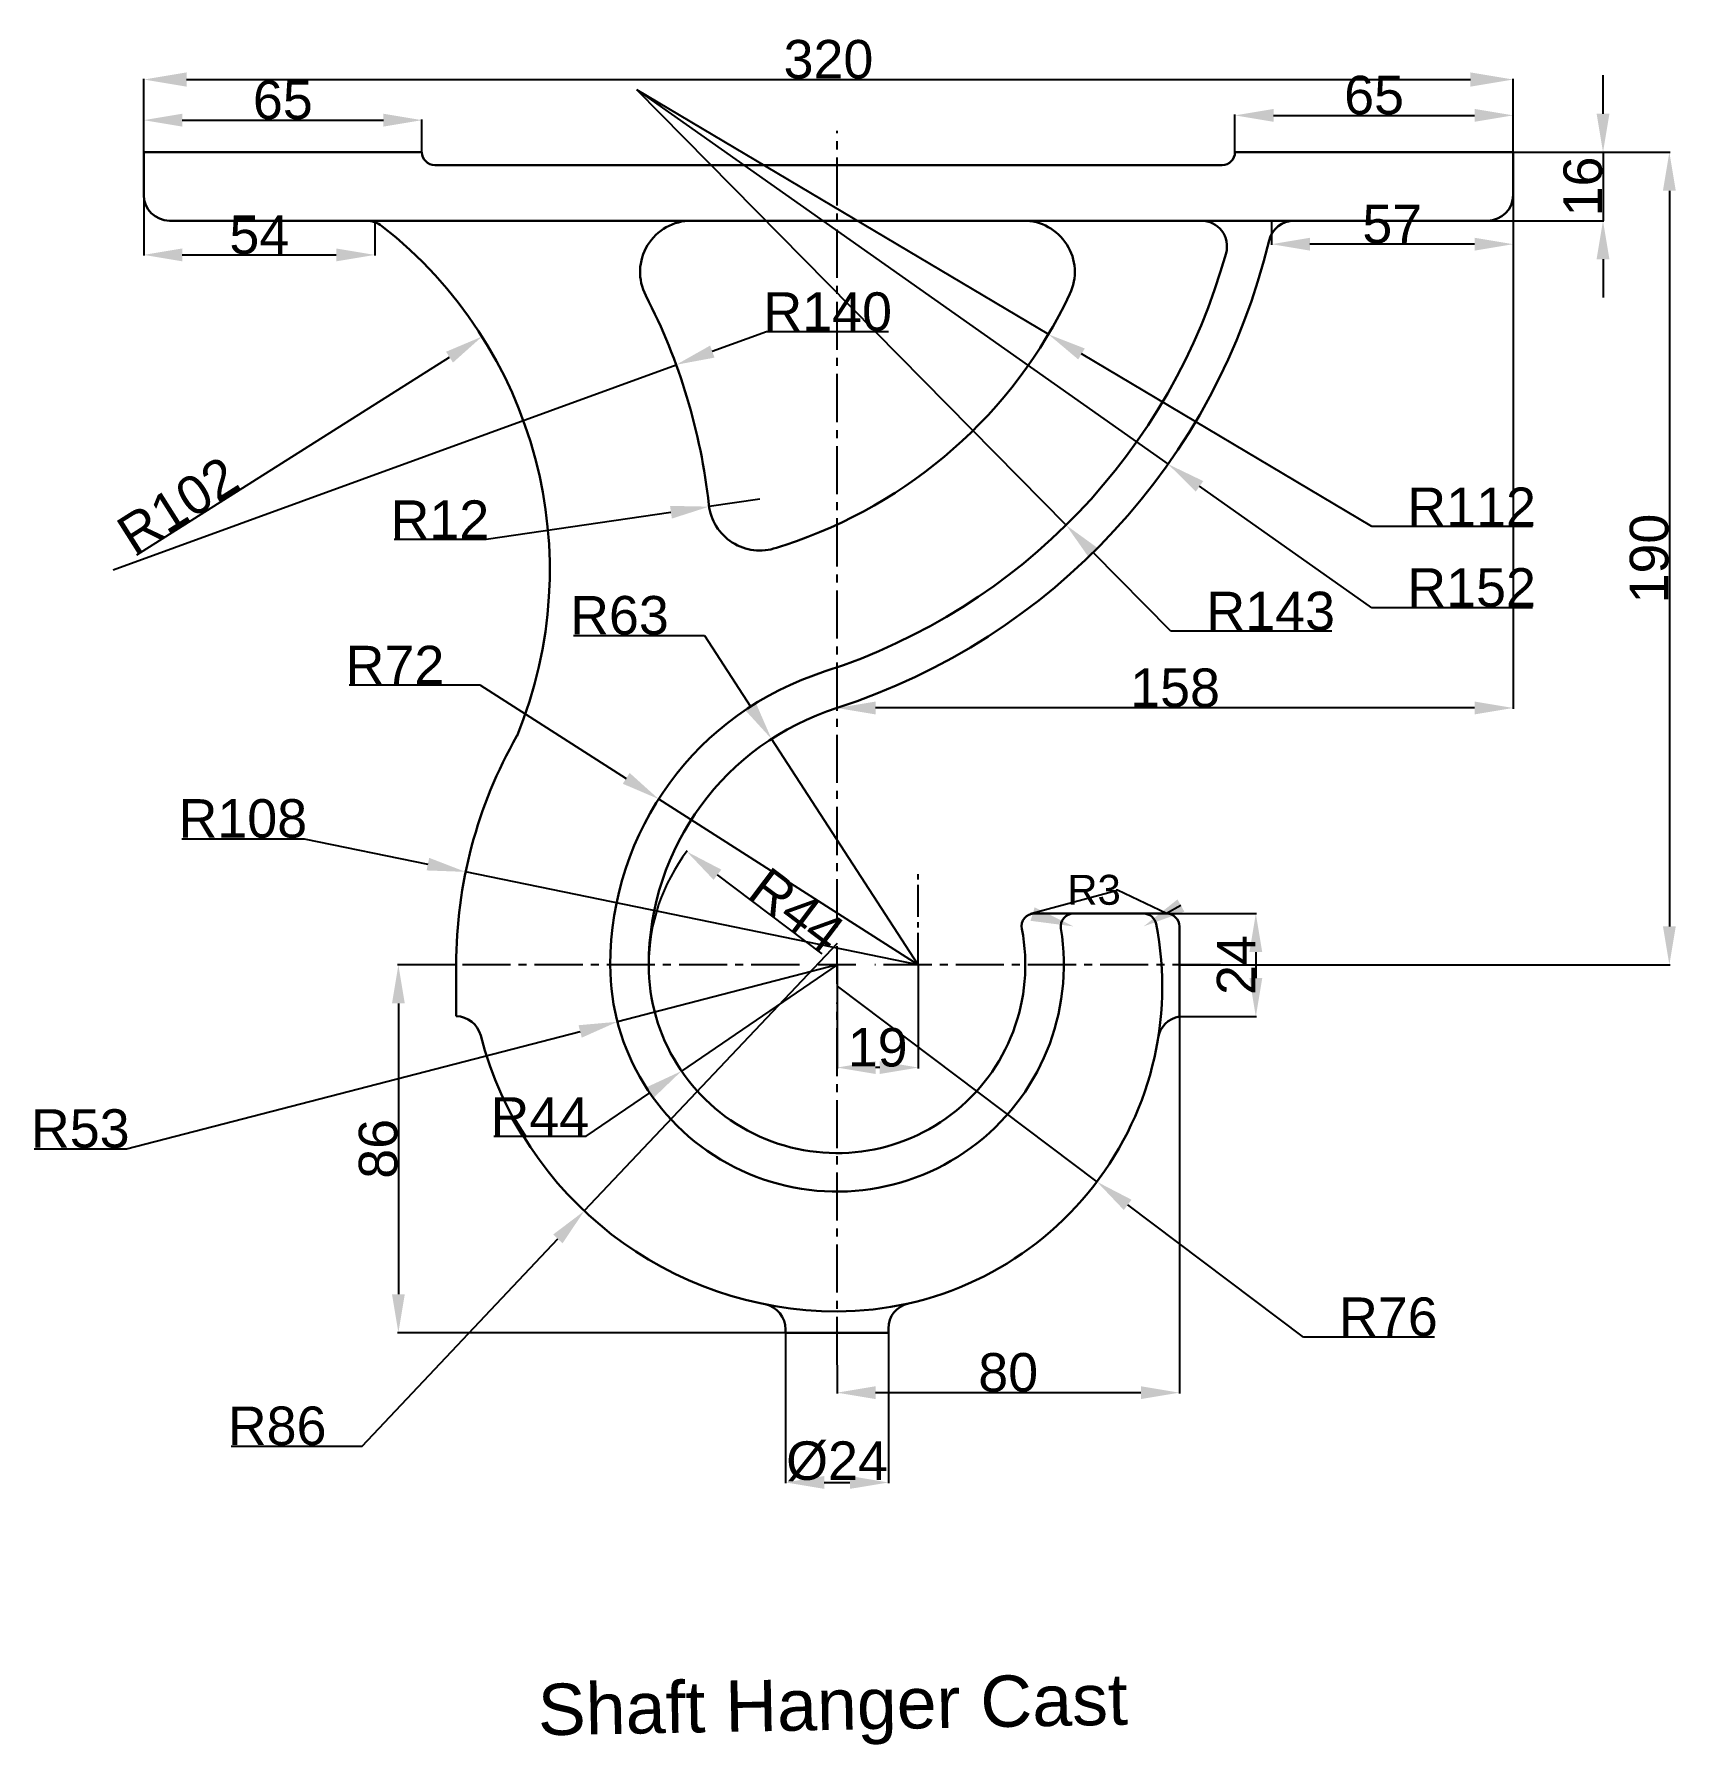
# Model space of a CAD drawing. Header units: millimetres. Extents: x 28 to 412, y -356 to 44.
import ezdxf
from ezdxf import colors
from ezdxf.entities.mleader import LeaderData, LeaderLine
from ezdxf.math import Vec2, Vec3

# ---------------------------------------------------------------- set-up
doc = ezdxf.new("R2010")
doc.units = ezdxf.units.MM
doc.header["$MEASUREMENT"] = 0
doc.linetypes.add('CENTER2', pattern=[1.125, 0.75, -0.125, 0.125, -0.125])
doc.styles.get("Standard").update_dxf_attribs({"font": 'arial.ttf'})
doc.dimstyles.get("Standard").update_dxf_attribs({"dimtxt": 9, "dimasz": 9, "dimexe": 0.18, "dimexo": 0.0625, "dimgap": 0.09, "dimtad": 1, "dimtoh": 1, "dimdec": 0, "dimzin": 0, "dimdsep": 46, "dimtxsty": 'Standard', "dimcen": 0, "dimadec": 0, "dimazin": 0, "dimtfac": 1, "dimtdec": 0, "dimtmove": 0, "dimatfit": 3, "dimfxl": 1, "dimtolj": 1, "dimtzin": 0, "dimarcsym": 0})

# ---------------------------------------------------------------- blocks, each defined once
blk = doc.blocks.new('*U1')
at = {"color": 0, "linetype": 'CENTER2', "ltscale": 15, "transparency": 16777216}
for p, q in [((0, 8.8), (0, 195)), ((-89.62, 0), (-8.8, 0)), ((8.8, 0), (98.62, 0)), ((0, -93.5), (0, -8.8))]:
    blk.add_line(p, q, dxfattribs=at)
at = {"color": 0, "linetype": 'Continuous', "ltscale": 15, "transparency": 16777216}
for p, q in [((0, -4.4), (0, 4.4)), ((-4.4, 0), (4.4, 0))]:
    blk.add_line(p, q, dxfattribs=at)
blk = doc.blocks.new('*D2')
at = {"color": 0, "lineweight": -2, "ltscale": 0.5, "transparency": 16777216}
for p, q in [((53.5, 16.56), (53.5, 33.68)), ((63.5, 33.5), (363.5, 33.5)), ((373.5, 16.56), (373.5, 33.68))]:
    blk.add_line(p, q, dxfattribs=at)
at = {"color": 0, "ltscale": 0.5, "transparency": 16777216}
for points in [[(63.5, 35.17), (63.5, 31.83), (53.5, 33.5)], [(363.5, 35.17), (363.5, 31.83), (373.5, 33.5)]]:
    blk.add_solid(points, dxfattribs=at)
at = {"layer": 'Defpoints', "color": 0, "ltscale": 0.5, "transparency": 16777216}
for p in [(373.5, 33.5), (53.5, 16.5), (373.5, 16.5)]:
    blk.add_point(p, dxfattribs=at)
at = {"color": 0, "ltscale": 0.5, "transparency": 16777216, "insert": (213.5, 38.19), "char_height": 9, "attachment_point": 5}
blk.add_mtext('\\A1;320', dxfattribs=at)
blk = doc.blocks.new('*D3')
at = {"color": 0, "lineweight": -2, "ltscale": 0.5, "transparency": 16777216}
for p, q in [((53.5, 16.56), (53.5, 24.18)), ((62.5, 24), (109.5, 24)), ((118.5, 16.56), (118.5, 24.18))]:
    blk.add_line(p, q, dxfattribs=at)
at = {"color": 0, "ltscale": 0.5, "transparency": 16777216}
for points in [[(62.5, 25.5), (62.5, 22.5), (53.5, 24)], [(109.5, 25.5), (109.5, 22.5), (118.5, 24)]]:
    blk.add_solid(points, dxfattribs=at)
at = {"layer": 'Defpoints', "color": 0, "ltscale": 0.5, "transparency": 16777216}
for p in [(118.5, 24), (53.5, 16.5), (118.5, 16.5)]:
    blk.add_point(p, dxfattribs=at)
at = {"color": 0, "ltscale": 0.5, "transparency": 16777216, "insert": (86, 28.69), "char_height": 9, "attachment_point": 5}
blk.add_mtext('\\A1;65', dxfattribs=at)
blk = doc.blocks.new('*D4')
at = {"color": 0, "lineweight": -2, "ltscale": 0.5, "transparency": 16777216}
for p, q in [((308.5, 16.45), (308.5, 25.3)), ((317.5, 25.12), (364.5, 25.12)), ((373.5, 16.56), (373.5, 25.3))]:
    blk.add_line(p, q, dxfattribs=at)
at = {"color": 0, "ltscale": 0.5, "transparency": 16777216}
for points in [[(317.5, 26.62), (317.5, 23.62), (308.5, 25.12)], [(364.5, 26.62), (364.5, 23.62), (373.5, 25.12)]]:
    blk.add_solid(points, dxfattribs=at)
at = {"layer": 'Defpoints', "color": 0, "ltscale": 0.5, "transparency": 16777216}
for p in [(373.5, 25.12), (308.5, 16.39), (373.5, 16.5)]:
    blk.add_point(p, dxfattribs=at)
at = {"color": 0, "ltscale": 0.5, "transparency": 16777216, "insert": (341, 29.81), "char_height": 9, "attachment_point": 5}
blk.add_mtext('\\A1;65', dxfattribs=at)
blk = doc.blocks.new('*D7')
at = {"color": 0, "lineweight": -2, "ltscale": 0.5, "transparency": 16777216}
for p, q in [((394.5, 25.5), (394.5, 34.5)), ((373.56, 16.5), (394.68, 16.5)), ((394.5, 16.5), (394.5, 0.5)), ((367.56, 0.5), (394.68, 0.5)), ((394.5, -8.5), (394.5, -17.5))]:
    blk.add_line(p, q, dxfattribs=at)
at = {"color": 0, "ltscale": 0.5, "transparency": 16777216}
for points in [[(393, 25.5), (396, 25.5), (394.5, 16.5)], [(393, -8.5), (396, -8.5), (394.5, 0.5)]]:
    blk.add_solid(points, dxfattribs=at)
at = {"layer": 'Defpoints', "color": 0, "ltscale": 0.5, "transparency": 16777216}
for p in [(373.5, 16.5), (367.5, 0.5), (394.5, 0.5)]:
    blk.add_point(p, dxfattribs=at)
at = {"color": 0, "ltscale": 0.5, "transparency": 16777216, "insert": (389.81, 8.5), "char_height": 9, "attachment_point": 5, "rotation": 90}
blk.add_mtext('\\A1;16', dxfattribs=at)
blk = doc.blocks.new('*D9')
at = {"color": 0, "lineweight": -2, "ltscale": 0.5, "transparency": 16777216}
for p, q in [((373.56, 16.5), (410.18, 16.5)), ((410, 7.5), (410, -164.5)), ((295.56, -173.5), (410.18, -173.5))]:
    blk.add_line(p, q, dxfattribs=at)
at = {"color": 0, "ltscale": 0.5, "transparency": 16777216}
for points in [[(408.5, 7.5), (411.5, 7.5), (410, 16.5)], [(408.5, -164.5), (411.5, -164.5), (410, -173.5)]]:
    blk.add_solid(points, dxfattribs=at)
at = {"layer": 'Defpoints', "color": 0, "ltscale": 0.5, "transparency": 16777216}
for p in [(373.5, 16.5), (295.5, -173.5), (410, -173.5)]:
    blk.add_point(p, dxfattribs=at)
at = {"color": 0, "ltscale": 0.5, "transparency": 16777216, "insert": (405.31, -78.5), "char_height": 9, "attachment_point": 5, "rotation": 90}
blk.add_mtext('\\A1;190', dxfattribs=at)
blk = doc.blocks.new('*D10')
at = {"color": 0, "lineweight": -2, "ltscale": 0.5, "transparency": 16777216}
for p, q in [((373.5, 6.44), (373.5, -113.61)), ((215.5, -113.37), (215.5, -113.25)), ((364.5, -113.43), (224.5, -113.43))]:
    blk.add_line(p, q, dxfattribs=at)
at = {"color": 0, "ltscale": 0.5, "transparency": 16777216}
for points in [[(224.5, -111.93), (224.5, -114.93), (215.5, -113.43)], [(364.5, -111.93), (364.5, -114.93), (373.5, -113.43)]]:
    blk.add_solid(points, dxfattribs=at)
at = {"layer": 'Defpoints', "color": 0, "ltscale": 0.5, "transparency": 16777216}
for p in [(373.5, 6.5), (215.5, -113.43), (215.5, -113.43)]:
    blk.add_point(p, dxfattribs=at)
at = {"color": 0, "ltscale": 0.5, "transparency": 16777216, "insert": (294.5, -108.75), "char_height": 9, "attachment_point": 5}
blk.add_mtext('\\A1;158', dxfattribs=at)
blk = doc.blocks.new('*D11')
at = {"color": 0, "lineweight": -2, "ltscale": 0.5, "transparency": 16777216}
for p, q in [((126.44, -173.5), (112.82, -173.5)), ((113, -182.5), (113, -250.5)), ((203.44, -259.5), (112.82, -259.5))]:
    blk.add_line(p, q, dxfattribs=at)
at = {"color": 0, "ltscale": 0.5, "transparency": 16777216}
for points in [[(111.5, -182.5), (114.5, -182.5), (113, -173.5)], [(111.5, -250.5), (114.5, -250.5), (113, -259.5)]]:
    blk.add_solid(points, dxfattribs=at)
at = {"layer": 'Defpoints', "color": 0, "ltscale": 0.5, "transparency": 16777216}
for p in [(126.5, -173.5), (113, -259.5), (203.5, -259.5)]:
    blk.add_point(p, dxfattribs=at)
at = {"color": 0, "ltscale": 0.5, "transparency": 16777216, "insert": (108.31, -216.5), "char_height": 9, "attachment_point": 5, "rotation": 90}
blk.add_mtext('\\A1;86', dxfattribs=at)
blk = doc.blocks.new('*D13')
at = {"color": 0, "lineweight": -2, "ltscale": 0.5, "transparency": 16777216}
for p, q in [((295.5, -185.64), (295.5, -273.68)), ((215.5, -267.06), (215.5, -273.68)), ((224.5, -273.5), (286.5, -273.5))]:
    blk.add_line(p, q, dxfattribs=at)
at = {"color": 0, "ltscale": 0.5, "transparency": 16777216}
for points in [[(224.5, -272), (224.5, -275), (215.5, -273.5)], [(286.5, -272), (286.5, -275), (295.5, -273.5)]]:
    blk.add_solid(points, dxfattribs=at)
at = {"layer": 'Defpoints', "color": 0, "ltscale": 0.5, "transparency": 16777216}
for p in [(295.5, -185.58), (215.5, -267), (295.5, -273.5)]:
    blk.add_point(p, dxfattribs=at)
at = {"color": 0, "ltscale": 0.5, "transparency": 16777216, "insert": (255.5, -268.81), "char_height": 9, "attachment_point": 5}
blk.add_mtext('\\A1;80', dxfattribs=at)
blk = doc.blocks.new('*D15')
at = {"color": 0, "lineweight": -2, "ltscale": 0.5, "transparency": 16777216}
for p, q in [((203.5, -259.56), (203.5, -294.68)), ((227.5, -259.56), (227.5, -294.68)), ((212.5, -294.5), (218.5, -294.5))]:
    blk.add_line(p, q, dxfattribs=at)
at = {"color": 0, "ltscale": 0.5, "transparency": 16777216}
for points in [[(212.5, -293), (212.5, -296), (203.5, -294.5)], [(218.5, -293), (218.5, -296), (227.5, -294.5)]]:
    blk.add_solid(points, dxfattribs=at)
at = {"layer": 'Defpoints', "color": 0, "ltscale": 0.5, "transparency": 16777216}
for p in [(203.5, -259.5), (227.5, -259.5), (227.5, -294.5)]:
    blk.add_point(p, dxfattribs=at)
at = {"color": 0, "ltscale": 0.5, "transparency": 16777216, "insert": (215.5, -289.56), "char_height": 9, "attachment_point": 5}
blk.add_mtext('\\A1;%%C24', dxfattribs=at)
blk = doc.blocks.new('*D16')
at = {"color": 0, "lineweight": -2, "ltscale": 0.5, "transparency": 16777216}
for p, q in [((292.56, -161.5), (313.55, -161.5)), ((313.37, -170.5), (313.37, -176.58)), ((295.56, -185.58), (313.55, -185.58))]:
    blk.add_line(p, q, dxfattribs=at)
at = {"color": 0, "ltscale": 0.5, "transparency": 16777216}
for points in [[(311.87, -170.5), (314.87, -170.5), (313.37, -161.5)], [(311.87, -176.58), (314.87, -176.58), (313.37, -185.58)]]:
    blk.add_solid(points, dxfattribs=at)
at = {"layer": 'Defpoints', "color": 0, "ltscale": 0.5, "transparency": 16777216}
for p in [(292.5, -161.5), (295.5, -185.58), (313.37, -185.58)]:
    blk.add_point(p, dxfattribs=at)
at = {"color": 0, "ltscale": 0.5, "transparency": 16777216, "insert": (308.76, -173.54), "char_height": 9, "attachment_point": 5, "rotation": 90}
blk.add_mtext('\\A1;24', dxfattribs=at)
blk = doc.blocks.new('*D17')
at = {"color": 0, "lineweight": -2, "ltscale": 0.5, "transparency": 16777216}
for p, q in [((53.5, 6.44), (53.5, -7.68)), ((107.5, 0.44), (107.5, -7.68)), ((62.5, -7.5), (98.5, -7.5))]:
    blk.add_line(p, q, dxfattribs=at)
at = {"color": 0, "ltscale": 0.5, "transparency": 16777216}
for points in [[(62.5, -6), (62.5, -9), (53.5, -7.5)], [(98.5, -6), (98.5, -9), (107.5, -7.5)]]:
    blk.add_solid(points, dxfattribs=at)
at = {"layer": 'Defpoints', "color": 0, "ltscale": 0.5, "transparency": 16777216}
for p in [(53.5, 6.5), (107.5, 0.5), (107.5, -7.5)]:
    blk.add_point(p, dxfattribs=at)
at = {"color": 0, "ltscale": 0.5, "transparency": 16777216, "insert": (80.5, -2.83), "char_height": 9, "attachment_point": 5}
blk.add_mtext('\\A1;54', dxfattribs=at)
blk = doc.blocks.new('*D19')
at = {"color": 0, "lineweight": -2, "ltscale": 0.5, "transparency": 16777216}
for p, q in [((373.5, 6.44), (373.5, -5.18)), ((317, 0.44), (317, -5.18)), ((364.5, -5), (326, -5))]:
    blk.add_line(p, q, dxfattribs=at)
at = {"color": 0, "ltscale": 0.5, "transparency": 16777216}
for points in [[(326, -3.5), (326, -6.5), (317, -5)], [(364.5, -3.5), (364.5, -6.5), (373.5, -5)]]:
    blk.add_solid(points, dxfattribs=at)
at = {"layer": 'Defpoints', "color": 0, "ltscale": 0.5, "transparency": 16777216}
for p in [(373.5, 6.5), (317, 0.5), (317, -5)]:
    blk.add_point(p, dxfattribs=at)
at = {"color": 0, "ltscale": 0.5, "transparency": 16777216, "insert": (345.25, -0.33), "char_height": 9, "attachment_point": 5}
blk.add_mtext('\\A1;57', dxfattribs=at)
blk = doc.blocks.new('*D20')
at = {"color": 0, "lineweight": -2, "ltscale": 0.5, "transparency": 16777216}
for p, q in [((215.5, -173.56), (215.5, -197.68)), ((234.5, -173.56), (234.5, -197.68)), ((225.5, -197.5), (224.5, -197.5))]:
    blk.add_line(p, q, dxfattribs=at)
at = {"color": 0, "ltscale": 0.5, "transparency": 16777216}
for points in [[(224.5, -196), (224.5, -199), (215.5, -197.5)], [(225.5, -196), (225.5, -199), (234.5, -197.5)]]:
    blk.add_solid(points, dxfattribs=at)
at = {"layer": 'Defpoints', "color": 0, "ltscale": 0.5, "transparency": 16777216}
for p in [(215.5, -173.5), (234.5, -173.5), (215.5, -197.5)]:
    blk.add_point(p, dxfattribs=at)
at = {"color": 0, "ltscale": 0.5, "transparency": 16777216, "insert": (225, -192.81), "char_height": 9, "attachment_point": 5}
blk.add_mtext('\\A1;19', dxfattribs=at)
blk = doc.blocks.new('*D23')
at = {"color": 0, "lineweight": -2, "ltscale": 0.5, "transparency": 16777216}
blk.add_line((212.03, -170.88), (187.56, -152.42), dxfattribs=at)
blk.add_arc((215.5, -173.5), 44, 142.7231, 179.9186, dxfattribs=at)
at = {"color": 0, "ltscale": 0.5, "transparency": 16777216}
blk.add_solid([(188.47, -151.22), (186.66, -153.61), (180.38, -146.99)], dxfattribs=at)
at = {"layer": 'Defpoints', "color": 0, "ltscale": 0.5, "transparency": 16777216}
for p in [(180.38, -146.99), (215.5, -173.5)]:
    blk.add_point(p, dxfattribs=at)
at = {"color": 0, "ltscale": 0.5, "transparency": 16777216, "insert": (206.15, -160.69), "char_height": 9, "attachment_point": 5, "rotation": 322.9575}
blk.add_mtext('\\A1;R44', dxfattribs=at)
blk = doc.blocks.new('*D24')
at = {"color": 0, "lineweight": -2, "ltscale": 0.5, "transparency": 16777216}
for p, q in [((153.9, -96.5), (184.5, -96.5)), ((184.5, -96.5), (195.29, -113.11)), ((234.5, -173.5), (200.19, -120.66))]:
    blk.add_line(p, q, dxfattribs=at)
at = {"color": 0, "ltscale": 0.5, "transparency": 16777216}
blk.add_solid([(196.55, -112.3), (194.03, -113.93), (200.19, -120.66)], dxfattribs=at)
at = {"layer": 'Defpoints', "color": 0, "ltscale": 0.5, "transparency": 16777216}
for p in [(200.19, -120.66), (234.5, -173.5)]:
    blk.add_point(p, dxfattribs=at)
at = {"color": 0, "ltscale": 0.5, "transparency": 16777216, "insert": (164.66, -91.81), "char_height": 9, "attachment_point": 5}
blk.add_mtext('\\A1;R63', dxfattribs=at)
blk = doc.blocks.new('*D25')
at = {"color": 0, "lineweight": -2, "ltscale": 0.5, "transparency": 16777216}
for p, q in [((215.5, -178.5), (276.23, -224.19)), ((324.5, -260.5), (283.43, -229.6)), ((355.09, -260.5), (324.5, -260.5))]:
    blk.add_line(p, q, dxfattribs=at)
at = {"color": 0, "ltscale": 0.5, "transparency": 16777216}
blk.add_solid([(284.33, -228.4), (282.52, -230.8), (276.23, -224.19)], dxfattribs=at)
at = {"layer": 'Defpoints', "color": 0, "ltscale": 0.5, "transparency": 16777216}
for p in [(215.5, -178.5), (276.23, -224.19)]:
    blk.add_point(p, dxfattribs=at)
at = {"color": 0, "ltscale": 0.5, "transparency": 16777216, "insert": (344.34, -255.81), "char_height": 9, "attachment_point": 5}
blk.add_mtext('\\A1;R76', dxfattribs=at)
blk = doc.blocks.new('*D26')
at = {"color": 0, "lineweight": -2, "ltscale": 0.5, "transparency": 16777216}
for p, q in [((215.5, -168.5), (156.44, -231.02)), ((104.5, -286), (150.26, -237.56)), ((73.91, -286), (104.5, -286))]:
    blk.add_line(p, q, dxfattribs=at)
at = {"color": 0, "ltscale": 0.5, "transparency": 16777216}
blk.add_solid([(149.17, -236.53), (151.35, -238.59), (156.44, -231.02)], dxfattribs=at)
at = {"layer": 'Defpoints', "color": 0, "ltscale": 0.5, "transparency": 16777216}
for p in [(215.5, -168.5), (156.44, -231.02)]:
    blk.add_point(p, dxfattribs=at)
at = {"color": 0, "ltscale": 0.5, "transparency": 16777216, "insert": (84.66, -281.31), "char_height": 9, "attachment_point": 5}
blk.add_mtext('\\A1;R86', dxfattribs=at)
blk = doc.blocks.new('*D27')
at = {"color": 0, "lineweight": -2, "ltscale": 0.5, "transparency": 16777216}
for p, q in [((62.39, -144), (91, -144)), ((91, -144), (119.9, -149.94)), ((234.5, -173.5), (128.71, -151.75))]:
    blk.add_line(p, q, dxfattribs=at)
at = {"color": 0, "ltscale": 0.5, "transparency": 16777216}
blk.add_solid([(120.2, -148.47), (119.59, -151.41), (128.71, -151.75)], dxfattribs=at)
at = {"layer": 'Defpoints', "color": 0, "ltscale": 0.5, "transparency": 16777216}
for p in [(128.71, -151.75), (234.5, -173.5)]:
    blk.add_point(p, dxfattribs=at)
at = {"color": 0, "ltscale": 0.5, "transparency": 16777216, "insert": (76.65, -139.31), "char_height": 9, "attachment_point": 5}
blk.add_mtext('\\A1;R108', dxfattribs=at)
blk = doc.blocks.new('*D28')
at = {"color": 0, "lineweight": -2, "ltscale": 0.5, "transparency": 16777216}
blk.add_line((51.92, -77.65), (124.95, -31.41), dxfattribs=at)
at = {"color": 0, "ltscale": 0.5, "transparency": 16777216}
blk.add_solid([(124.15, -30.14), (125.75, -32.68), (132.56, -26.59)], dxfattribs=at)
at = {"layer": 'Defpoints', "color": 0, "ltscale": 0.5, "transparency": 16777216}
for p in [(132.56, -26.59), (46.38, -81.16)]:
    blk.add_point(p, dxfattribs=at)
at = {"color": 0, "ltscale": 0.5, "transparency": 16777216, "insert": (61.49, -66.04), "char_height": 9, "attachment_point": 5, "rotation": 32.3395}
blk.add_mtext('\\A1;R102', dxfattribs=at)
blk = doc.blocks.new('*D29')
at = {"color": 0, "lineweight": -2, "ltscale": 0.5, "transparency": 16777216}
for p, q in [((215.5, -173.5), (164.19, -186.79)), ((49.5, -216.5), (155.48, -189.05)), ((27.9, -216.5), (49.5, -216.5))]:
    blk.add_line(p, q, dxfattribs=at)
at = {"color": 0, "ltscale": 0.5, "transparency": 16777216}
blk.add_solid([(155.1, -187.6), (155.86, -190.5), (164.19, -186.79)], dxfattribs=at)
at = {"layer": 'Defpoints', "color": 0, "ltscale": 0.5, "transparency": 16777216}
for p in [(215.5, -173.5), (164.19, -186.79)]:
    blk.add_point(p, dxfattribs=at)
at = {"color": 0, "ltscale": 0.5, "transparency": 16777216, "insert": (38.66, -211.81), "char_height": 9, "attachment_point": 5}
blk.add_mtext('\\A1;R53', dxfattribs=at)
blk = doc.blocks.new('*D30')
at = {"color": 0, "lineweight": -2, "ltscale": 0.5, "transparency": 16777216}
for p, q in [((215.5, -173.5), (179.16, -198.31)), ((156.87, -213.54), (171.73, -203.39)), ((135.31, -213.54), (156.87, -213.54))]:
    blk.add_line(p, q, dxfattribs=at)
at = {"color": 0, "ltscale": 0.5, "transparency": 16777216}
blk.add_solid([(170.89, -202.15), (172.58, -204.63), (179.16, -198.31)], dxfattribs=at)
at = {"layer": 'Defpoints', "color": 0, "ltscale": 0.5, "transparency": 16777216}
for p in [(215.5, -173.5), (179.16, -198.31)]:
    blk.add_point(p, dxfattribs=at)
at = {"color": 0, "ltscale": 0.5, "transparency": 16777216, "insert": (146.04, -208.95), "char_height": 9, "attachment_point": 5}
blk.add_mtext('\\A1;R44', dxfattribs=at)
blk = doc.blocks.new('*D31')
at = {"color": 0, "lineweight": -2, "ltscale": 0.5, "transparency": 16777216}
for p, q in [((101.5, -108), (132, -108)), ((132, -108), (166.25, -129.88)), ((234.5, -173.5), (173.83, -134.73))]:
    blk.add_line(p, q, dxfattribs=at)
at = {"color": 0, "ltscale": 0.5, "transparency": 16777216}
blk.add_solid([(167.05, -128.62), (165.44, -131.15), (173.83, -134.73)], dxfattribs=at)
at = {"layer": 'Defpoints', "color": 0, "ltscale": 0.5, "transparency": 16777216}
for p in [(173.83, -134.73), (234.5, -173.5)]:
    blk.add_point(p, dxfattribs=at)
at = {"color": 0, "ltscale": 0.5, "transparency": 16777216, "insert": (112.2, -103.39), "char_height": 9, "attachment_point": 5}
blk.add_mtext('\\A1;R72', dxfattribs=at)
blk = doc.blocks.new('*D33')
at = {"color": 0, "lineweight": -2, "ltscale": 0.5, "transparency": 16777216}
for p, q in [((133.5, -74), (176.7, -67.67)), ((197.48, -64.62), (185.6, -66.36)), ((112, -74), (133.5, -74))]:
    blk.add_line(p, q, dxfattribs=at)
at = {"color": 0, "ltscale": 0.5, "transparency": 16777216}
blk.add_solid([(176.48, -66.18), (176.91, -69.15), (185.6, -66.36)], dxfattribs=at)
at = {"layer": 'Defpoints', "color": 0, "ltscale": 0.5, "transparency": 16777216}
for p in [(185.6, -66.36), (197.48, -64.62)]:
    blk.add_point(p, dxfattribs=at)
at = {"color": 0, "ltscale": 0.5, "transparency": 16777216, "insert": (122.7, -69.39), "char_height": 9, "attachment_point": 5}
blk.add_mtext('\\A1;R12', dxfattribs=at)
blk = doc.blocks.new('*D34')
at = {"color": 0, "lineweight": -2, "ltscale": 0.5, "transparency": 16777216}
for p, q in [((168.62, 31.16), (292.86, -56.42)), ((340.5, -90), (300.22, -61.6)), ((378, -90), (340.5, -90))]:
    blk.add_line(p, q, dxfattribs=at)
at = {"color": 0, "ltscale": 0.5, "transparency": 16777216}
blk.add_solid([(301.08, -60.38), (299.35, -62.83), (292.86, -56.42)], dxfattribs=at)
at = {"layer": 'Defpoints', "color": 0, "ltscale": 0.5, "transparency": 16777216}
for p in [(168.62, 31.16), (292.86, -56.42)]:
    blk.add_point(p, dxfattribs=at)
at = {"color": 0, "ltscale": 0.5, "transparency": 16777216, "insert": (363.79, -85.31), "char_height": 9, "attachment_point": 5}
blk.add_mtext('\\A1;R152', dxfattribs=at)
blk = doc.blocks.new('*D35')
at = {"color": 0, "lineweight": -2, "ltscale": 0.5, "transparency": 16777216}
for p, q in [((168.62, 31.16), (269.02, -70.67)), ((293.5, -95.5), (275.34, -77.08)), ((331.09, -95.5), (293.5, -95.5))]:
    blk.add_line(p, q, dxfattribs=at)
at = {"color": 0, "ltscale": 0.5, "transparency": 16777216}
blk.add_solid([(276.41, -76.03), (274.27, -78.13), (269.02, -70.67)], dxfattribs=at)
at = {"layer": 'Defpoints', "color": 0, "ltscale": 0.5, "transparency": 16777216}
for p in [(168.62, 31.16), (269.02, -70.67)]:
    blk.add_point(p, dxfattribs=at)
at = {"color": 0, "ltscale": 0.5, "transparency": 16777216, "insert": (316.84, -90.81), "char_height": 9, "attachment_point": 5}
blk.add_mtext('\\A1;R143', dxfattribs=at)
blk = doc.blocks.new('*D36')
at = {"color": 0, "lineweight": -2, "ltscale": 0.5, "transparency": 16777216}
for p, q in [((168.62, 31.16), (264.9, -26.07)), ((340.5, -71), (272.64, -30.66)), ((378, -71), (340.5, -71))]:
    blk.add_line(p, q, dxfattribs=at)
at = {"color": 0, "ltscale": 0.5, "transparency": 16777216}
blk.add_solid([(273.4, -29.38), (271.87, -31.95), (264.9, -26.07)], dxfattribs=at)
at = {"layer": 'Defpoints', "color": 0, "ltscale": 0.5, "transparency": 16777216}
for p in [(168.62, 31.16), (264.9, -26.07)]:
    blk.add_point(p, dxfattribs=at)
at = {"color": 0, "ltscale": 0.5, "transparency": 16777216, "insert": (363.79, -66.39), "char_height": 9, "attachment_point": 5}
blk.add_mtext('\\A1;R112', dxfattribs=at)
blk = doc.blocks.new('*D37')
at = {"color": 0, "lineweight": -2, "ltscale": 0.5, "transparency": 16777216}
for p, q in [((199, -25.5), (186.36, -30.11)), ((227.56, -25.5), (199, -25.5)), ((46.38, -81.16), (177.9, -33.19))]:
    blk.add_line(p, q, dxfattribs=at)
at = {"color": 0, "ltscale": 0.5, "transparency": 16777216}
blk.add_solid([(185.85, -28.7), (186.87, -31.52), (177.9, -33.19)], dxfattribs=at)
at = {"layer": 'Defpoints', "color": 0, "ltscale": 0.5, "transparency": 16777216}
for p in [(177.9, -33.19), (46.38, -81.16)]:
    blk.add_point(p, dxfattribs=at)
at = {"color": 0, "ltscale": 0.5, "transparency": 16777216, "insert": (213.32, -20.81), "char_height": 9, "attachment_point": 5}
blk.add_mtext('\\A1;R140', dxfattribs=at)

msp = doc.modelspace()

# ---------------------------------------------------------------- linework, layer by layer
at = {"lineweight": 30}
for p, q in [((53.5, 16.5), (118.5, 16.5)), ((53.5, 6.5), (53.5, 16.5)), ((308.5, 16.5), (373.5, 16.5)), ((373.5, 16.5), (373.5, 6.5)), ((121.5, 13.5), (305.5, 13.5)), ((367.5, 0.5), (59.5, 0.5)), ((261.63, -161.5), (292.5, -161.5)), ((295.5, -164.5), (295.5, -185.58)), ((126.5, -173.5), (126.5, -185.5)), ((203.5, -258.72), (203.5, -259.5)), ((203.5, -259.5), (227.5, -259.5)), ((227.5, -258.5), (227.5, -259.5))]:
    msp.add_line(p, q, dxfattribs=at)
at = {"color": 2, "linetype": 'CENTER2', "ltscale": 10, "true_color": 0xf1eb1f}
for q in [(234.5, -151.5), (234.5, -195)]:
    msp.add_line((234.5, -173.5), q, dxfattribs=at)
at = {"lineweight": 30}
for points in [[(267.81, -164.98, -1.084149), (162.5, -173.5, -0.326948), (212.75, -104.86, 0.25167), (306.41, -7.11)], [(258.69, -165.07, -1.101298), (171.5, -173.5, -0.327078), (215.5, -113.43, 0.261515), (316.48, -4.11)], [(201.34, -75.98, -0.004944), (203.27, -75.35, 0.206763), (269.92, -16.62)]]:
    msp.add_lwpolyline(points, format="xyb", dxfattribs=at)
for centre, radius, start, end in [((121.5, 16.5), 3, 180, 270), ((305.5, 16.5), 3, 270, 0), ((59.5, 6.5), 6, 180, 270), ((367.5, 6.5), 6, 270, 0), ((105.47, -5.5), 6, 52.0085, 90), ((181.48, -11.5), 12, 90, 207.2758), ((259.07, -11.5), 12, 334.7494, 90), ((300.63, -5.5), 6, 344.4799, 90), ((322.31, -5.5), 6, 90, 166.5844), ((46.38, -81.16), 102, 337.6527, 52.0085), ((46.38, -81.16), 140, 6.245, 27.2758), ((197.48, -64.62), 12, 186.245, 288.7812), ((234.5, -173.5), 108, 150.2693, 180), ((215.5, -178.5), 76, 270, 11.0567), ((261.63, -164.5), 3, 90, 191.0397), ((270.77, -164.5), 3, 90, 189.2484), ((287.14, -164.5), 3, 11.0567, 90), ((292.5, -164.5), 3, 0, 90), ((126.42, -191.5), 6, 14.4775, 89.2492), ((296.46, -191.5), 6, 99.2355, 170.878), ((215.5, -168.5), 86, 194.4775, 270), ((197.5, -258.72), 6, 0, 78.7172), ((233.5, -258.5), 6, 102.6804, 180)]:
    msp.add_arc(centre, radius, start, end, dxfattribs=at)

# ---------------------------------------------------------------- block references
at = {"color": 2, "linetype": 'CENTER2', "ltscale": 15, "true_color": 0xf1eb1f, "extrusion": (0, 0, -1)}
msp.add_blockref('*U1', (-215.5, -173.5), dxfattribs=at)

# ---------------------------------------------------------------- texts
at = {"color": 4, "ltscale": 0.5}
msp.add_text('Shaft Hanger Cast ', height=12, rotation=1.0416, dxfattribs=at).set_placement((145.69, -353.62))

# ---------------------------------------------------------------- dimensions: what is measured, and where the dimension line sits
dim = msp.add_linear_dim(base=(373.5, 33.5), p1=(53.5, 16.5), p2=(373.5, 16.5), dimstyle='Standard', override={"dimasz": 10}, dxfattribs=at)
dim.commit()
dim.dimension.update_dxf_attribs({"geometry": '*D2', "text_midpoint": (213.5, 38.19)})
for base, p1, p2, picture, middle in [((118.5, 24), (53.5, 16.5), (118.5, 16.5), '*D3', (86, 28.69)), ((373.5, 25.12), (308.5, 16.39), (373.5, 16.5), '*D4', (341, 29.81)), ((107.5, -7.5), (53.5, 6.5), (107.5, 0.5), '*D17', (80.5, -2.83)), ((215.5, -113.43), (373.5, 6.5), (215.5, -113.43), '*D10', (294.5, -108.75)), ((317, -5), (373.5, 6.5), (317, 0.5), '*D19', (345.25, -0.33326057)), ((215.5, -197.5), (234.5, -173.5), (215.5, -173.5), '*D20', (225, -192.81)), ((295.5, -273.5), (215.5, -267), (295.5, -185.58), '*D13', (255.5, -268.81))]:
    dim = msp.add_linear_dim(base=base, p1=p1, p2=p2, dimstyle='Standard', dxfattribs=at)
    dim.commit()
    dim.dimension.update_dxf_attribs({"geometry": picture, "text_midpoint": middle})
for base, p1, p2, picture, middle in [((394.5, 0.5), (373.5, 16.5), (367.5, 0.5), '*D7', (389.81, 8.5)), ((410, -173.5), (373.5, 16.5), (295.5, -173.5), '*D9', (405.31, -78.5)), ((313.37, -185.58), (292.5, -161.5), (295.5, -185.58), '*D16', (308.76, -173.54)), ((113, -259.5), (126.5, -173.5), (203.5, -259.5), '*D11', (108.31, -216.5))]:
    dim = msp.add_linear_dim(base=base, p1=p1, p2=p2, angle=90, dimstyle='Standard', dxfattribs=at)
    dim.commit()
    dim.dimension.update_dxf_attribs({"geometry": picture, "text_midpoint": middle})
for center, mpoint, picture, middle in [((168.62, 31.16), (292.86, -56.42), '*D34', (363.79, -90)), ((168.62, 31.16), (269.02, -70.67), '*D35', (316.84, -95.5)), ((168.62, 31.16), (264.9, -26.07), '*D36', (363.79, -71)), ((46.38, -81.16), (177.9, -33.19), '*D37', (213.32, -25.5)), ((46.38, -81.16), (132.56, -26.59), '*D28', (64, -70)), ((197.48, -64.62), (185.6, -66.36), '*D33', (133.5, -74)), ((234.5, -173.5), (200.19, -120.66), '*D24', (164.66, -96.5)), ((234.5, -173.5), (173.83, -134.73), '*D31', (112.2, -108)), ((234.5, -173.5), (128.71, -151.75), '*D27', (91, -144)), ((215.5, -173.5), (180.38, -146.99), '*D23', (203.39, -164.36)), ((215.5, -173.5), (164.19, -186.79), '*D29', (49.5, -216.5)), ((215.5, -178.5), (276.23, -224.19), '*D25', (344.34, -260.5))]:
    dim = msp.add_radius_dim(center=center, mpoint=mpoint, dimstyle='Standard', dxfattribs=at)
    dim.commit()
    dim.dimension.update_dxf_attribs({"geometry": picture, "text_midpoint": middle, "dimtype": 164})
dim = msp.add_radius_dim(center=(215.5, -168.5), mpoint=(156.44, -231.02), dimstyle='Standard', override={"dimcen": 10}, dxfattribs=at)
dim.commit()
dim.dimension.update_dxf_attribs({"geometry": '*D26', "text_midpoint": (84.66, -286), "dimtype": 164})
dim = msp.add_radius_dim(center=(215.5, -173.5), mpoint=(179.16, -198.31), dimstyle='Standard', dxfattribs=at)
dim.commit()
dim.dimension.update_dxf_attribs({"geometry": '*D30', "text_midpoint": (146.04, -208.95)})
dim = msp.add_linear_dim(base=(227.5, -294.5), p1=(203.5, -259.5), p2=(227.5, -259.5), text='%%C<>', dimstyle='Standard', dxfattribs=at)
dim.commit()
dim.dimension.update_dxf_attribs({"geometry": '*D15', "text_midpoint": (215.5, -289.56)})

# ---------------------------------------------------------------- leaders
at = {"color": 4, "ltscale": 10}
ml = msp.add_multileader_mtext('Standard', dxfattribs=at)
ml.set_content('R3', color=4)
ml.set_leader_properties()
ml.build(insert=Vec2(0, 0))
ml.multileader.update_dxf_attribs({"dogleg_length": 0.36, "arrow_head_size": 10})
ctx = ml.context
ctx.base_point, ctx.char_height, ctx.arrow_head_size, ctx.landing_gap_size, ctx.plane_origin = Vec3(269.23, -156), 7, 10, 0.09, Vec3(287.14, -164.5)
notes = []
notes.append((ctx, [(0, (1, 1, 0), (281.06, -156), (-1, 0), 0.36, [(2, [(270.77, -164.5), (260.82, -161.5)], 0, []), (3, [(287.14, -164.5), (292.5, -161.5)], 0, [])])]))
ctx.mtext.insert, ctx.mtext.flow_direction = Vec3(269.32, -152.44), 5
for ctx, leaders in notes:
    for number, flags, end, landing, length, lines in leaders:
        leader = LeaderData()
        leader.index, (leader.has_last_leader_line, leader.has_dogleg_vector, leader.attachment_direction) = number, flags
        leader.last_leader_point, leader.dogleg_vector, leader.dogleg_length = Vec3(end), Vec3(landing), length
        for number, points, colour, breaks in lines:
            line = LeaderLine()
            line.index, line.vertices, line.color, line.breaks = number, Vec3.list(points), colors.encode_raw_color(colour), breaks
            leader.lines.append(line)
        ctx.leaders.append(leader)

doc.saveas('drawing.dxf')
